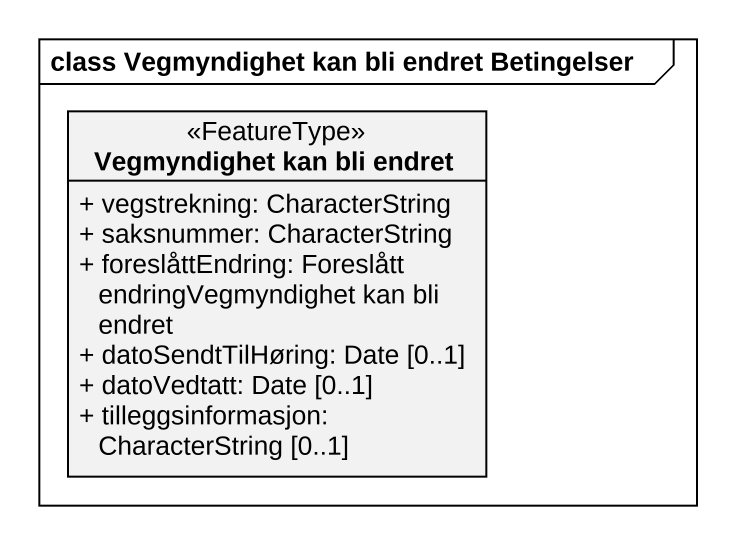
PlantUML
@startuml
mainframe class Vegmyndighet kan bli endret Betingelser
hide circle
hide empty members
skinparam classAttributeIconSize 0
class "Vegmyndighet kan bli endret" as Vegmyndighet_kan_bli_endret <<FeatureType>> {
  + vegstrekning: CharacterString
  + saksnummer: CharacterString
  + foreslåttEndring: Foreslått endringVegmyndighet kan bli endret
  + datoSendtTilHøring: Date [0..1]
  + datoVedtatt: Date [0..1]
  + tilleggsinformasjon: CharacterString [0..1]
}
@enduml
